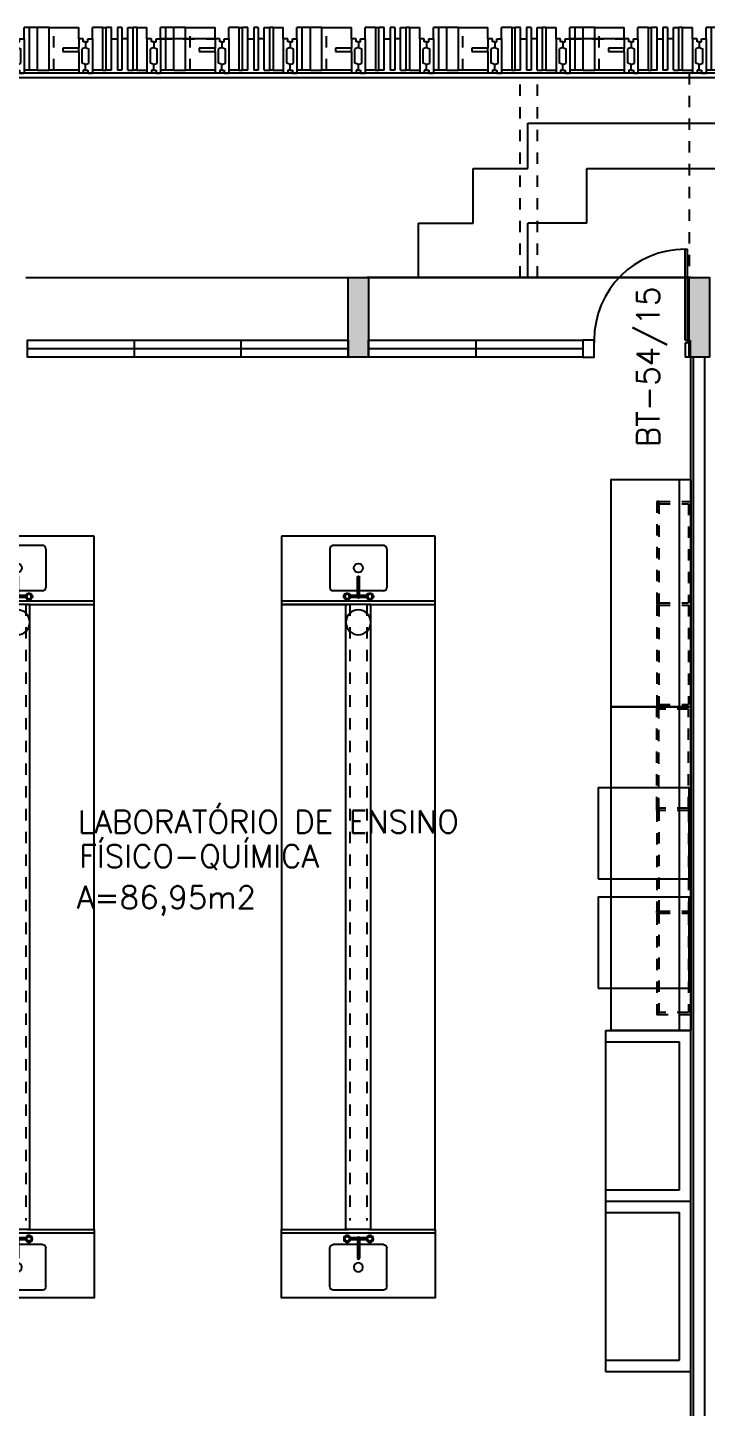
# Model space of a CAD drawing. Header units: metres. Extents: x -31 to 130, y -13 to 69.
# Drawn here: x 48.09 to 54.06, y 34.93 to 47.08 of the extents above; entities that cross this region are included whole.
import ezdxf

# ---------------------------------------------------------------- set-up
doc = ezdxf.new("R2010")
doc.units = ezdxf.units.M
doc.header["$LTSCALE"] = 0.002
doc.header["$MEASUREMENT"] = 0
doc.linetypes.add('HIDDEN', pattern=[9.525, 6.35, -3.175])
doc.linetypes.add('HIDDEN2', pattern=[4.7625, 3.175, -1.5875])
for name, color, linetype in [('ar-acesso', 2, 'CONTINUOUS'), ('ar-alv', 2, 'CONTINUOUS'), ('ar-armarioproj', 1, 'HIDDEN'), ('ar-banc', 1, 'CONTINUOUS'), ('ar-brs', 2, 'CONTINUOUS'), ('ar-cap', 1, 'CONTINUOUS'), ('ar-castelo', 2, 'CONTINUOUS'), ('ar-equip', 2, 'CONTINUOUS'), ('ar-esq', 2, 'CONTINUOUS'), ('ar-estc', 1, 'CONTINUOUS'), ('ar-piso', 1, 'CONTINUOUS'), ('ar-proj', 1, 'HIDDEN'), ('ar-projarmario', 1, 'HIDDEN'), ('ar-reboco', 2, 'CONTINUOUS'), ('banc', 1, 'CONTINUOUS'), ('banc-proj', 1, 'HIDDEN2'), ('bnc-1', 1, 'CONTINUOUS'), ('brs-proj', 1, 'HIDDEN'), ('brs1', 2, 'CONTINUOUS'), ('brs2', 1, 'CONTINUOUS'), ('brs3', 1, 'CONTINUOUS'), ('brs4', 1, 'CONTINUOUS'), ('brs5', 1, 'CONTINUOUS'), ('cap01', 2, 'CONTINUOUS'), ('cap02', 1, 'CONTINUOUS'), ('castelo', 2, 'CONTINUOUS'), ('COZ1', 1, 'CONTINUOUS'), ('ENDEREÇO', 2, 'CONTINUOUS'), ('esq-01', 1, 'CONTINUOUS'), ('esq-02', 1, 'CONTINUOUS'), ('estc-01', 3, 'CONTINUOUS'), ('h-estc', 3, 'CONTINUOUS'), ('ptm', 2, 'CONTINUOUS'), ('TEXTO', 2, 'CONTINUOUS'), ('TRNR1', 1, 'CONTINUOUS'), ('ÁREA', 2, 'CONTINUOUS')]:
    doc.layers.add(name, color=color, linetype=linetype)
doc.styles.add('UNB-100', font='simplex.shx', dxfattribs={"height": 0.2})
doc.styles.add('UNB1-100', font='simplex.shx', dxfattribs={"height": 0.2})

# ---------------------------------------------------------------- blocks, each defined once
blk = doc.blocks.new('plr01-01p')
at = {"layer": 'h-estc'}
blk.add_hatch(color=3, dxfattribs=at).paths.add_polyline_path([(0.09, 0.075), (-0.09, 0.075), (-0.09, -0.625), (0.09, -0.625)])
at = {"layer": 'estc-01', "color": 3}
blk.add_lwpolyline([(-0.09, 0.075), (-0.09, -0.625), (0.09, -0.625), (0.09, 0.075)], close=True, dxfattribs=at)
blk = doc.blocks.new('esq02-01p')
at = {"layer": 'esq-01'}
for p, q in [((2.91, 0), (0.09, 0)), ((1.03, -0.075), (1.03, 0.075)), ((1.97, -0.075), (1.97, 0.075))]:
    blk.add_line(p, q, dxfattribs=at)
at = {"layer": 'esq-02'}
blk.add_lwpolyline([(2.91, -0.075), (0.09, -0.075), (0.09, 0.075), (2.91, 0.075)], close=True, dxfattribs=at)
blk = doc.blocks.new('esq04-01p')
at = {"layer": 'esq-01'}
blk.add_line((1.975, 0), (0.09, 0), dxfattribs=at)
at = {"layer": 'esq-02'}
blk.add_line((1.0325, 0.075), (1.0325, -0.075), dxfattribs=at)
for points in [[(1.975, -0.075), (0.09, -0.075), (0.09, 0.075), (1.975, 0.075), (1.975, -0.075)], [(2.075, 0.075), (1.975, 0.075), (1.975, -0.075), (2.075, -0.075)]]:
    blk.add_lwpolyline(points, close=True, dxfattribs=at)
at = {"layer": 'ptm'}
for p, q in [((2.875, 0.075), (2.875, 0.875)), ((2.875, 0.875), (2.895, 0.875)), ((2.895, 0.075), (2.895, 0.875)), ((2.075, 0.075), (2.05, 0.075)), ((2.075, 0.075), (2.075, 0.05)), ((2.875, 0.075), (2.895, 0.075)), ((2.875, 0.05), (2.875, -0.075)), ((2.875, 0.05), (2.895, 0.05)), ((2.895, 0.075), (2.92, 0.075)), ((2.895, 0.075), (2.895, 0.05)), ((2.92, 0.075), (2.92, -0.075)), ((2.92, -0.075), (2.875, -0.075))]:
    blk.add_line(p, q, dxfattribs=at)
at = {"layer": 'ptm', "color": 1}
blk.add_arc((2.875, 0.075), 0.8, 90, 180, dxfattribs=at)
blk = doc.blocks.new('brs01-01p-oeste')
at = {"layer": 'brs-proj'}
for p, q in [((0.92, -0.2), (0.92, 0.175)), ((2.12, -0.2), (2.12, 0.175))]:
    blk.add_line(p, q, dxfattribs=at)
at = {"layer": 'brs1'}
for p, q in [((0.18, -0.2), (0.18, 0.175)), ((0.228, 0.175), (0.18, 0.175)), ((0.228, -0.2), (0.228, 0.175)), ((0.372, -0.2), (0.372, 0.175)), ((0.372, 0.175), (0.42, 0.175)), ((0.42, -0.2), (0.42, 0.175)), ((0.707, -0.2), (0.707, 0.175)), ((0.778, 0.175), (0.707, 0.175)), ((0.778, -0.2), (0.778, 0.175)), ((1.38, -0.2), (1.38, 0.175)), ((1.428, 0.175), (1.38, 0.175)), ((1.428, -0.2), (1.428, 0.175)), ((1.572, -0.2), (1.572, 0.175)), ((1.572, 0.175), (1.62, 0.175)), ((1.62, -0.2), (1.62, 0.175)), ((1.907, -0.2), (1.907, 0.175)), ((1.978, 0.175), (1.907, 0.175)), ((1.978, -0.2), (1.978, 0.175)), ((2.58, -0.2), (2.58, 0.175)), ((2.628, 0.175), (2.58, 0.175)), ((2.628, -0.2), (2.628, 0.175)), ((2.772, -0.2), (2.772, 0.175)), ((2.772, 0.175), (2.82, 0.175)), ((2.82, -0.2), (2.82, 0.175)), ((0, 0.05), (0.02, 0.05)), ((0, 0.05), (0, 0)), ((0, 0), (0.03, -0.013)), ((0.02, 0.075), (0.06, 0.075)), ((0.02, 0.05), (0.02, 0.075)), ((0.06, 0.075), (0.06, -0.225)), ((0.54, 0.075), (0.54, -0.225)), ((0.58, 0.075), (0.54, 0.075)), ((0.6, 0), (0.57, -0.013)), ((0.58, 0.05), (0.58, 0.075)), ((0.6, 0.05), (0.58, 0.05)), ((0.6, 0.05), (0.62, 0.05)), ((0.6, 0.05), (0.6, 0)), ((0.6, 0.05), (0.6, 0)), ((0.6, 0), (0.63, -0.013)), ((0.62, 0.075), (0.66, 0.075)), ((0.62, 0.05), (0.62, 0.075)), ((0.66, 0.075), (0.66, -0.225)), ((1.14, 0.075), (1.14, -0.005)), ((1.18, 0.075), (1.14, 0.075)), ((1.2, 0), (1.17, -0.013)), ((1.18, 0.05), (1.18, 0.075)), ((1.2, 0.05), (1.18, 0.05)), ((1.2, 0.05), (1.22, 0.05)), ((1.2, 0.05), (1.2, 0)), ((1.2, 0.05), (1.2, 0)), ((1.2, 0), (1.23, -0.013)), ((1.22, 0.075), (1.26, 0.075)), ((1.22, 0.05), (1.22, 0.075)), ((1.26, 0.075), (1.26, -0.225)), ((1.74, 0.075), (1.74, -0.225)), ((1.78, 0.075), (1.74, 0.075)), ((1.8, 0), (1.77, -0.013)), ((1.78, 0.05), (1.78, 0.075)), ((1.8, 0.05), (1.78, 0.05)), ((1.8, 0.05), (1.82, 0.05)), ((1.8, 0.05), (1.8, 0)), ((1.8, 0.05), (1.8, 0)), ((1.8, 0), (1.83, -0.013)), ((1.82, 0.075), (1.86, 0.075)), ((1.82, 0.05), (1.82, 0.075)), ((1.86, 0.075), (1.86, -0.225)), ((2.34, 0.075), (2.34, -0.005)), ((2.38, 0.075), (2.34, 0.075)), ((2.4, 0), (2.37, -0.013)), ((2.38, 0.05), (2.38, 0.075)), ((2.4, 0.05), (2.38, 0.05)), ((2.4, 0.05), (2.42, 0.05)), ((2.4, 0.05), (2.4, 0)), ((2.4, 0.05), (2.4, 0)), ((2.4, 0), (2.43, -0.013)), ((2.42, 0.075), (2.46, 0.075)), ((2.42, 0.05), (2.42, 0.075)), ((2.46, 0.075), (2.46, -0.225)), ((2.94, 0.075), (2.94, -0.225)), ((2.98, 0.075), (2.94, 0.075)), ((3, 0), (2.97, -0.013)), ((2.98, 0.05), (2.98, 0.075)), ((3, 0.05), (2.98, 0.05)), ((3, 0.05), (3, 0)), ((0.03, -0.137), (0.03, -0.013)), ((0.57, -0.137), (0.57, -0.013)), ((0.63, -0.137), (0.63, -0.013)), ((1.14, -0.005), (1, -0.005)), ((1, -0.005), (1, -0.035)), ((1, -0.035), (1.14, -0.035)), ((1.14, -0.035), (1.14, -0.225)), ((1.17, -0.137), (1.17, -0.013)), ((1.23, -0.137), (1.23, -0.013)), ((1.77, -0.137), (1.77, -0.013)), ((1.83, -0.137), (1.83, -0.013)), ((2.34, -0.005), (2.2, -0.005)), ((2.2, -0.005), (2.2, -0.035)), ((2.2, -0.035), (2.34, -0.035)), ((2.34, -0.035), (2.34, -0.225)), ((2.37, -0.137), (2.37, -0.013)), ((2.43, -0.137), (2.43, -0.013)), ((2.97, -0.137), (2.97, -0.013)), ((0, -0.15), (0.03, -0.137)), ((0, -0.2), (0, -0.15)), ((0, -0.2), (0.02, -0.2)), ((0.02, -0.2), (0.02, -0.225)), ((0.02, -0.225), (0.06, -0.225)), ((0.228, -0.2), (0.18, -0.2)), ((0.372, -0.2), (0.42, -0.2)), ((0.58, -0.225), (0.54, -0.225)), ((0.6, -0.15), (0.57, -0.137)), ((0.58, -0.2), (0.58, -0.225)), ((0.6, -0.2), (0.58, -0.2)), ((0.6, -0.15), (0.63, -0.137)), ((0.6, -0.2), (0.6, -0.15)), ((0.6, -0.2), (0.6, -0.15)), ((0.6, -0.2), (0.62, -0.2)), ((0.62, -0.2), (0.62, -0.225)), ((0.62, -0.225), (0.66, -0.225)), ((1.18, -0.225), (1.14, -0.225)), ((1.2, -0.15), (1.17, -0.137)), ((1.18, -0.2), (1.18, -0.225)), ((1.2, -0.2), (1.18, -0.2)), ((1.2, -0.15), (1.23, -0.137)), ((1.2, -0.2), (1.2, -0.15)), ((1.2, -0.2), (1.2, -0.15)), ((1.2, -0.2), (1.22, -0.2)), ((1.22, -0.2), (1.22, -0.225)), ((1.22, -0.225), (1.26, -0.225)), ((1.428, -0.2), (1.38, -0.2)), ((1.572, -0.2), (1.62, -0.2)), ((1.78, -0.225), (1.74, -0.225)), ((1.8, -0.15), (1.77, -0.137)), ((1.78, -0.2), (1.78, -0.225)), ((1.8, -0.2), (1.78, -0.2)), ((1.8, -0.15), (1.83, -0.137)), ((1.8, -0.2), (1.8, -0.15)), ((1.8, -0.2), (1.8, -0.15)), ((1.8, -0.2), (1.82, -0.2)), ((1.82, -0.2), (1.82, -0.225)), ((1.82, -0.225), (1.86, -0.225)), ((1.978, -0.2), (1.907, -0.2)), ((2.38, -0.225), (2.34, -0.225)), ((2.4, -0.15), (2.37, -0.137)), ((2.38, -0.2), (2.38, -0.225)), ((2.4, -0.2), (2.38, -0.2)), ((2.4, -0.15), (2.43, -0.137)), ((2.4, -0.2), (2.4, -0.15)), ((2.4, -0.2), (2.4, -0.15)), ((2.4, -0.2), (2.42, -0.2)), ((2.42, -0.2), (2.42, -0.225)), ((2.42, -0.225), (2.46, -0.225)), ((2.628, -0.2), (2.58, -0.2)), ((2.772, -0.2), (2.82, -0.2)), ((2.98, -0.225), (2.94, -0.225)), ((3, -0.15), (2.97, -0.137)), ((2.98, -0.2), (2.98, -0.225)), ((3, -0.2), (2.98, -0.2)), ((3, -0.2), (3, -0.15))]:
    blk.add_line(p, q, dxfattribs=at)
at = {"layer": 'brs2'}
for p, q in [((0.228, 0.075), (0.28, 0.075)), ((0.372, 0.075), (0.32, 0.075)), ((1.428, 0.075), (1.48, 0.075)), ((1.572, 0.075), (1.52, 0.075)), ((2.628, 0.075), (2.68, 0.075)), ((2.772, 0.075), (2.72, 0.075)), ((0.54, -0.225), (0.06, -0.225)), ((1.14, -0.225), (0.66, -0.225)), ((1.74, -0.225), (1.26, -0.225)), ((2.34, -0.225), (1.86, -0.225)), ((2.94, -0.225), (2.46, -0.225))]:
    blk.add_line(p, q, dxfattribs=at)
at = {"layer": 'brs3'}
for p, q in [((0.15, 0.175), (0.18, 0.175)), ((0.45, 0.175), (0.42, 0.175)), ((1.35, 0.175), (1.38, 0.175)), ((1.65, 0.175), (1.62, 0.175)), ((2.55, 0.175), (2.58, 0.175)), ((2.85, 0.175), (2.82, 0.175)), ((0.15, -0.2), (0.18, -0.2)), ((0.45, -0.2), (0.42, -0.2)), ((0.778, -0.2), (0.707, -0.2)), ((1.35, -0.2), (1.38, -0.2)), ((1.65, -0.2), (1.62, -0.2)), ((2.55, -0.2), (2.58, -0.2)), ((2.85, -0.2), (2.82, -0.2))]:
    blk.add_line(p, q, dxfattribs=at)
at = {"layer": 'brs4'}
for p, q in [((0.06, 0.075), (0.06, 0.175)), ((0.15, 0.175), (0.06, 0.175)), ((0.15, 0.175), (0.15, -0.2)), ((0.28, 0.175), (0.28, -0.2)), ((0.32, 0.175), (0.28, 0.175)), ((0.32, 0.175), (0.32, -0.2)), ((0.45, 0.175), (0.54, 0.175)), ((0.45, 0.175), (0.45, -0.2)), ((0.54, 0.075), (0.54, 0.175)), ((0.66, 0.075), (0.66, 0.175)), ((0.707, 0.175), (0.66, 0.175)), ((0.88, 0.175), (0.778, 0.175)), ((0.88, 0.175), (1.14, 0.175)), ((0.88, -0.2), (0.88, 0.175)), ((1.14, 0.075), (1.14, 0.175)), ((1.26, 0.075), (1.26, 0.175)), ((1.35, 0.175), (1.26, 0.175)), ((1.35, 0.175), (1.35, -0.2)), ((1.48, 0.175), (1.48, -0.2)), ((1.52, 0.175), (1.48, 0.175)), ((1.52, 0.175), (1.52, -0.2)), ((1.65, 0.175), (1.74, 0.175)), ((1.65, 0.175), (1.65, -0.2)), ((1.74, 0.075), (1.74, 0.175)), ((1.86, 0.075), (1.86, 0.175)), ((1.907, 0.175), (1.86, 0.175)), ((2.08, 0.175), (1.978, 0.175)), ((2.08, 0.175), (2.34, 0.175)), ((2.08, -0.2), (2.08, 0.175)), ((2.34, 0.075), (2.34, 0.175)), ((2.46, 0.075), (2.46, 0.175)), ((2.55, 0.175), (2.46, 0.175)), ((2.55, 0.175), (2.55, -0.2)), ((2.68, 0.175), (2.68, -0.2)), ((2.72, 0.175), (2.68, 0.175)), ((2.72, 0.175), (2.72, -0.2)), ((2.85, 0.175), (2.94, 0.175)), ((2.85, 0.175), (2.85, -0.2)), ((2.94, 0.075), (2.94, 0.175)), ((0.15, -0.2), (0.06, -0.2)), ((0.32, -0.2), (0.28, -0.2)), ((0.45, -0.2), (0.54, -0.2)), ((0.707, -0.2), (0.66, -0.2)), ((0.778, -0.2), (0.88, -0.2)), ((1.14, -0.2), (0.88, -0.2)), ((1.35, -0.2), (1.26, -0.2)), ((1.52, -0.2), (1.48, -0.2)), ((1.65, -0.2), (1.74, -0.2)), ((1.907, -0.2), (1.86, -0.2)), ((1.978, -0.2), (2.08, -0.2)), ((2.34, -0.2), (2.08, -0.2)), ((2.55, -0.2), (2.46, -0.2)), ((2.72, -0.2), (2.68, -0.2)), ((2.85, -0.2), (2.94, -0.2))]:
    blk.add_line(p, q, dxfattribs=at)
at = {"layer": 'brs5'}
for p, q in [((1.14, -0.035), (1.14, -0.005)), ((2.34, -0.035), (2.34, -0.005))]:
    blk.add_line(p, q, dxfattribs=at)
blk = doc.blocks.new('BRS01-01C-')
at = {"layer": 'brs-proj'}
for p, q in [((-0.075, 0.54), (-0.075, 0.06)), ((0.2, 0.28), (-0.175, 0.28))]:
    blk.add_line(p, q, dxfattribs=at)
at = {"layer": 'brs1'}
for p, q in [((-0.075, 0.58), (-0.075, 0.54)), ((-0.05, 0.58), (-0.075, 0.58)), ((-0.075, 0.54), (0.225, 0.54)), ((-0.05, 0.6), (-0.05, 0.58)), ((-0.05, 0.6), (0, 0.6)), ((0, 0.6), (0.013, 0.57)), ((0.137, 0.57), (0.013, 0.57)), ((0.15, 0.6), (0.137, 0.57)), ((0.2, 0.6), (0.15, 0.6)), ((0.2, 0.6), (0.2, 0.58)), ((0.2, 0.58), (0.225, 0.58)), ((0.225, 0.58), (0.225, 0.54)), ((-0.075, 0.06), (0.005, 0.06)), ((-0.075, 0.02), (-0.075, 0.06)), ((-0.05, 0.02), (-0.075, 0.02)), ((-0.05, 0), (-0.05, 0.02)), ((-0.05, 0), (0, 0)), ((0, 0), (0.013, 0.03)), ((0.137, 0.03), (0.013, 0.03)), ((0.035, 0.06), (0.225, 0.06)), ((0.15, 0), (0.137, 0.03)), ((0.2, 0), (0.15, 0)), ((0.2, 0.02), (0.225, 0.02)), ((0.2, 0), (0.2, 0.02)), ((0.225, 0.02), (0.225, 0.06))]:
    blk.add_line(p, q, dxfattribs=at)
at = {"layer": 'brs2'}
blk.add_line((0.225, 0.06), (0.225, 0.54), dxfattribs=at)
at = {"layer": 'brs3'}
for p, q in [((0.2, 0.493), (-0.175, 0.493)), ((-0.175, 0.422), (-0.175, 0.493)), ((0.2, 0.422), (0.2, 0.493)), ((0.2, 0.422), (-0.175, 0.422)), ((0.005, 0.06), (0.005, 0.2)), ((0.005, 0.2), (0.035, 0.2)), ((0.035, 0.2), (0.035, 0.06))]:
    blk.add_line(p, q, dxfattribs=at)
at = {"layer": 'brs4'}
for p, q in [((-0.075, 0.54), (-0.175, 0.54)), ((-0.175, 0.493), (-0.175, 0.54)), ((0.2, 0.493), (0.2, 0.54)), ((-0.175, 0.32), (-0.175, 0.06)), ((0.2, 0.32), (-0.175, 0.32)), ((0.2, 0.06), (0.2, 0.32)), ((-0.075, 0.06), (-0.175, 0.06))]:
    blk.add_line(p, q, dxfattribs=at)
at = {"layer": 'brs4', "color": 2}
for p, q in [((-0.175, 0.32), (-0.175, 0.422)), ((0.2, 0.422), (0.2, 0.32))]:
    blk.add_line(p, q, dxfattribs=at)
at = {"layer": 'brs5'}
blk.add_line((-0.075, 0.06), (-0.075, 0.54), dxfattribs=at)
at = {"layer": 'brs5', "color": 1}
blk.add_line((0.035, 0.06), (0.005, 0.06), dxfattribs=at)
blk = doc.blocks.new('cp-01p')
at = {"layer": 'cap01'}
for p, q in [((-0.75, 0.75), (-0.75, 0.65)), ((-0.75, 0.75), (0, 0.75)), ((-0.725, 0.75), (0, 0.75)), ((0, -0.75), (0, 0.75)), ((-0.75, 0.65), (-0.1, 0.65)), ((-0.1, -0.65), (-0.1, 0.65)), ((-0.75, -0.65), (-0.1, -0.65)), ((-0.75, -0.65), (-0.75, -0.75)), ((-0.75, -0.75), (0, -0.75))]:
    blk.add_line(p, q, dxfattribs=at)
at = {"layer": 'cap02'}
blk.add_line((-0.75, 0.65), (-0.75, -0.65), dxfattribs=at)
blk = doc.blocks.new('bnc-08p')
at = {"layer": 'banc'}
blk.add_lwpolyline([(-1, 0), (1, 0), (1, 0.7), (-1, 0.7)], close=True, dxfattribs=at)
blk = doc.blocks.new('bnc-09p')
at = {"layer": 'banc', "color": 1}
blk.add_lwpolyline([(-1.425, 0), (1.425, 0), (1.425, 0.7), (-1.425, 0.7)], close=True, dxfattribs=at)
blk = doc.blocks.new('mob-ar3')
at = {"layer": 'ar-armarioproj'}
for p, q in [((-1.3825, 0), (-1.3825, 0.3)), ((-0.49, 0.3), (-1.3825, 0.3)), ((-1.3825, 0.28), (-1.3825, 0.3)), ((-1.3825, 0.28), (-1.3825, 0.3)), ((-0.48, 0.28), (-1.3825, 0.28)), ((-1.3625, 0.02), (-1.3625, 0.28)), ((-0.9325, 0.28), (-0.9325, 0.3)), ((-0.49, 0.3), (-0.4825, 0.3)), ((-0.49, 0.28), (-0.49, 0.02)), ((-0.4825, 0.28), (-0.4825, 0.3)), ((0.425, 0.28), (-0.48, 0.28)), ((-0.4775, 0.3), (-0.47, 0.3)), ((-0.4775, 0.28), (-0.4775, 0.3)), ((0.415, 0.3), (-0.47, 0.3)), ((-0.47, 0.28), (-0.47, 0.02)), ((-0.0275, 0.28), (-0.0275, 0.3)), ((0.415, 0.3), (0.4225, 0.3)), ((0.415, 0.02), (0.415, 0.28)), ((0.4225, 0.28), (0.4225, 0.3)), ((0.425, 0.28), (1.3275, 0.28)), ((0.4275, 0.28), (0.4275, 0.3)), ((0.4275, 0.3), (0.435, 0.3)), ((0.435, 0.3), (1.3075, 0.3)), ((0.435, 0.02), (0.435, 0.28)), ((0.8775, 0.28), (0.8775, 0.3)), ((1.3075, 0.3), (1.3275, 0.3)), ((1.3075, 0.02), (1.3075, 0.28)), ((1.3275, 0), (1.3275, 0.3)), ((-0.49, 0.02), (-1.3625, 0.02)), ((0.415, 0.02), (-0.47, 0.02)), ((0.435, 0.02), (1.3075, 0.02)), ((1.3275, 0), (-1.3825, 0))]:
    blk.add_line(p, q, dxfattribs=at)
blk = doc.blocks.new('mob-ar2')
at = {"layer": 'ar-armarioproj'}
for p, q in [((-0.9025, 0.3), (-0.9025, 0)), ((-0.0025, 0.3), (-0.9025, 0.3)), ((-0.8825, 0.28), (-0.9025, 0.28)), ((-0.01, 0.28), (-0.8925, 0.28)), ((-0.8825, 0.28), (-0.8825, 0.02)), ((-0.4525, 0.28), (-0.4525, 0.3)), ((-0.01, 0.28), (-0.01, 0.02)), ((-0.01, 0.28), (0.01, 0.28)), ((-0.0025, 0.28), (-0.0025, 0.3)), ((0.9025, 0.3), (0.0025, 0.3)), ((0.0025, 0.28), (0.0025, 0.3)), ((0.01, 0.28), (0.01, 0.02)), ((0.8925, 0.28), (0.01, 0.28)), ((0.4525, 0.28), (0.4525, 0.3)), ((0.8825, 0.28), (0.8825, 0.02)), ((0.8825, 0.28), (0.9025, 0.28)), ((0.9025, 0.28), (0.9025, 0.3)), ((0.9025, 0.28), (0.9025, 0)), ((-0.01, 0.02), (-0.8825, 0.02)), ((0.01, 0), (-0.01, 0)), ((0.8825, 0.02), (0.01, 0.02)), ((-0.01, 0), (-0.9025, 0)), ((0.8825, 0), (0.01, 0)), ((0.9025, 0), (0.8825, 0))]:
    blk.add_line(p, q, dxfattribs=at)
blk = doc.blocks.new('TRNR-01P')
at = {"layer": 'TRNR1'}
for p, q in [((-0.009, 0.083), (-0.009, 0.011)), ((0, 0.009), (0.17, 0.009)), ((0.009, 0.083), (0.009, 0.009)), ((-0.009, -0.011), (-0.009, -0.083)), ((0, -0.009), (0.17, -0.009)), ((0.009, -0.009), (0.009, -0.083))]:
    blk.add_line(p, q, dxfattribs=at)
for centre in [(0, 0.1), (0, -0.1)]:
    blk.add_circle(centre, 0.02, dxfattribs=at)
for centre, radius, start, end in [((0, 0.1), 0.03, 289.4712, 250.5288), ((0, 0), 0.014, 130.0052, 229.9948), ((0, 0), 0.009, 90, 270), ((0.17, 0), 0.009, 270, 90), ((0, -0.1), 0.03, 109.4712, 70.5288)]:
    blk.add_arc(centre, radius, start, end, dxfattribs=at)
blk = doc.blocks.new('CUBAcoz-01P')
at = {"layer": 'COZ1'}
for p, q in [((-0.22, -0.1005), (0.22, -0.1005)), ((-0.25, -0.4705), (-0.25, -0.1305)), ((0.25, -0.4705), (0.25, -0.1305)), ((-0.22, -0.5005), (0.22, -0.5005))]:
    blk.add_line(p, q, dxfattribs=at)
blk.add_circle((0, -0.3005), 0.04, dxfattribs=at)
for centre, start, end in [((-0.22, -0.1305), 90, 180), ((0.22, -0.1305), 0, 90), ((-0.22, -0.4705), 180, 270), ((0.22, -0.4705), 270, 0)]:
    blk.add_arc(centre, 0.03, start, end, dxfattribs=at)
blk = doc.blocks.new('bnc-pq-01p')
at = {"layer": 'banc-proj'}
for p, q in [((-0.075, 6.525), (-0.075, 1.103)), ((0.075, 6.525), (0.075, 1.103))]:
    blk.add_line(p, q, dxfattribs=at)
at = {"layer": 'bnc-1'}
for p, q in [((-0.675, 6.525), (-0.675, 7.125)), ((-0.675, 7.125), (0.675, 7.125)), ((0.675, 7.125), (0.675, 6.525)), ((0.675, 6.555), (-0.675, 6.555)), ((-0.09, 6.525), (-0.675, 6.525)), ((-0.675, 1.025), (-0.675, 6.525)), ((0.675, 6.525), (0.09, 6.525)), ((0.09, 6.525), (0.675, 6.525)), ((0.675, 6.525), (0.675, 1.025)), ((-0.09, 1.025), (-0.675, 1.025)), ((0.675, 0.995), (-0.675, 0.995)), ((0.675, 1.025), (0.09, 1.025))]:
    blk.add_line(p, q, dxfattribs=at)
blk.add_lwpolyline([(-0.11, 1.025), (-0.675, 1.025), (-0.675, 0.425), (0.675, 0.425), (0.675, 1.025), (0.11, 1.025)], dxfattribs=at)
at = {"layer": 'castelo'}
for p, q in [((-0.11, 1.025), (-0.11, 6.525)), ((-0.11, 6.525), (0.11, 6.525)), ((0.11, 1.025), (0.11, 6.525)), ((-0.11, 1.025), (0.11, 1.025))]:
    blk.add_line(p, q, dxfattribs=at)
blk.add_circle((0, 6.368), 0.11, dxfattribs=at)
at = {"layer": 'bnc-1', "xscale": -1}
for name, p, rotation in [('CUBAcoz-01P', (0, 6.544), 180), ('TRNR-01P', (-0.002, 0.943), 90)]:
    blk.add_blockref(name, p, dxfattribs=dict(at, rotation=rotation))
at = {"layer": 'bnc-1', "rotation": 90}
blk.add_blockref('TRNR-01P', (-0.002, 6.595), dxfattribs=at)
at = {"layer": 'bnc-1'}
blk.add_blockref('CUBAcoz-01P', (0, 0.993), dxfattribs=at)

msp = doc.modelspace()

# ---------------------------------------------------------------- linework, layer by layer
at = {"layer": 'ar-acesso'}
msp.add_line((30.09, 46.635), (59.91, 46.635), dxfattribs=at)
at = {"layer": 'ar-acesso', "color": 3}
for p, q in [((52.49, 46.235), (58, 46.235)), ((52.49, 45.835), (52.49, 46.235)), ((52.01, 45.835), (52.49, 45.835)), ((52.01, 45.355), (52.01, 45.835)), ((53.01, 45.835), (58.61, 45.835)), ((53.01, 45.355), (53.01, 45.835)), ((51.53, 45.355), (52.01, 45.355)), ((51.53, 44.875), (51.53, 45.355)), ((53.01, 45.355), (52.49, 45.355)), ((52.49, 44.875), (52.49, 45.355))]:
    msp.add_line(p, q, dxfattribs=at)
at = {"layer": 'ar-alv'}
for p, q in [((53.95, 34.325), (53.95, 44.175)), ((54.05, 34.325), (54.05, 44.175))]:
    msp.add_line(p, q, dxfattribs=at)
at = {"layer": 'ar-castelo'}
msp.add_lwpolyline([(53.925, 38.25), (53.825, 38.25), (53.825, 43.1), (53.925, 43.1)], close=True, dxfattribs=at)
at = {"layer": 'ar-equip'}
for points in [[(53.11, 39.586), (53.91, 39.586), (53.91, 40.386), (53.11, 40.386)], [(53.11, 38.623), (53.91, 38.623), (53.91, 39.423), (53.11, 39.423)]]:
    msp.add_lwpolyline(points, close=True, dxfattribs=at)
at = {"layer": 'ar-piso'}
for p, q in [((59.91, 46.675), (30.09, 46.675)), ((48.075, 44.875), (50.925, 44.875)), ((51.075, 44.875), (53.925, 44.875)), ((53.925, 44.875), (51.075, 44.875)), ((51.075, 44.875), (53.925, 44.875))]:
    msp.add_line(p, q, dxfattribs=at)
at = {"layer": 'ar-proj'}
for p, q in [((52.425, 44.875), (52.425, 46.675)), ((52.575, 44.875), (52.575, 46.675)), ((53.91, 46.675), (53.91, 44.875)), ((53.91, 46.675), (53.91, 44.875)), ((53.91, 46.675), (53.91, 44.875))]:
    msp.add_line(p, q, dxfattribs=at)
at = {"layer": 'ar-projarmario'}
msp.add_line((53.91, 46.675), (53.91, 44.875), dxfattribs=at)
at = {"layer": 'ar-reboco'}
msp.add_line((53.925, 34.325), (53.925, 44.175), dxfattribs=at)

# ---------------------------------------------------------------- block references
at = {"layer": 'ar-armarioproj', "rotation": 90}
for name, p in [('mob-ar2', (53.925, 42.003)), ('mob-ar3', (53.925, 39.772))]:
    msp.add_blockref(name, p, dxfattribs=at)
at = {"layer": 'ar-banc', "xscale": -1, "rotation": 90}
for name, p in [('bnc-08p', (53.925, 42.1)), ('bnc-09p', (53.925, 39.675))]:
    msp.add_blockref(name, p, dxfattribs=at)
at = {"layer": 'ar-banc', "xscale": -1}
for p in [(48, 35.475), (51, 35.475)]:
    msp.add_blockref('bnc-pq-01p', p, dxfattribs=at)
at = {"layer": 'ar-brs'}
for p in [(46.2, 46.9), (49.8, 46.9), (53.4, 46.9)]:
    msp.add_blockref('brs01-01p-oeste', p, dxfattribs=at)
at = {"layer": 'ar-brs', "xscale": -1, "rotation": 90}
for p in [(49.8, 46.9), (53.4, 46.9)]:
    msp.add_blockref('BRS01-01C-', p, dxfattribs=at)
at = {"layer": 'ar-cap', "rotation": 359.9999999999999}
for p in [(53.925, 37.5), (53.925, 36)]:
    msp.add_blockref('cp-01p', p, dxfattribs=at)
at = {"layer": 'ar-esq'}
for name, p in [('esq04-01p', (51, 44.25)), ('esq02-01p', (48, 44.25))]:
    msp.add_blockref(name, p, dxfattribs=at)
at = {"layer": 'ar-estc', "xscale": -1, "rotation": 180}
for p in [(51, 44.25), (54, 44.25)]:
    msp.add_blockref('plr01-01p', p, dxfattribs=at)

# ---------------------------------------------------------------- texts
at = {"layer": 'ENDEREÇO', "style": 'UNB-100'}
msp.add_text('BT-54/15', height=0.2, rotation=90, dxfattribs=at).set_placement((53.65, 43.383))
at = {"layer": 'TEXTO', "style": 'UNB1-100'}
for s, p in [('LABORATÓRIO DE ENSINO', (48.533, 39.988)), ('FÍSICO-QUÍMICA', (48.546, 39.685))]:
    msp.add_text(s, height=0.2, dxfattribs=at).set_placement(p)
at = {"layer": 'ÁREA', "style": 'UNB1-100'}
msp.add_text('A=86,95m2', height=0.2, dxfattribs=at).set_placement((48.523, 39.323))

doc.saveas('drawing.dxf')
